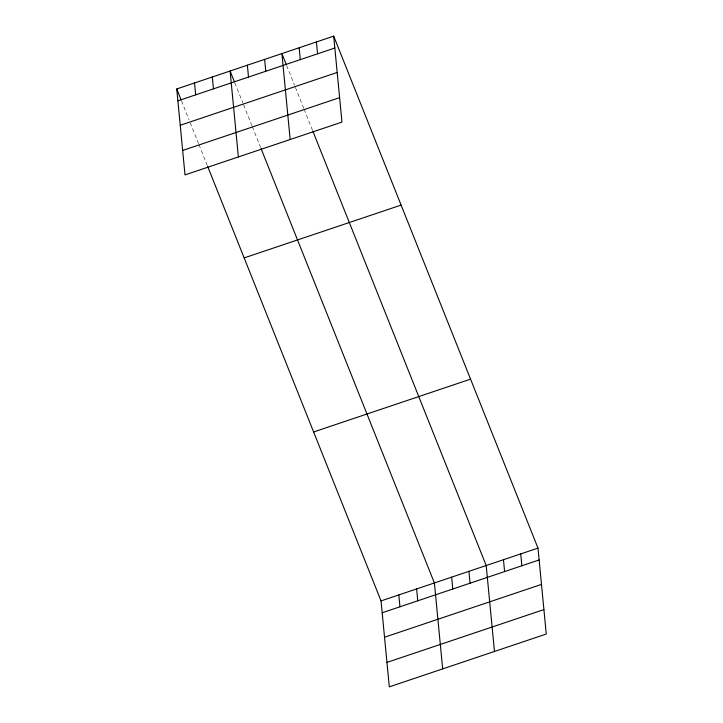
<?xml version="1.0" encoding="UTF-8"?>
<svg xmlns="http://www.w3.org/2000/svg" width="723" height="723" viewBox="0 0 723 723"><rect width="100%" height="100%" fill="white"/><g stroke="black" fill="none" stroke-linecap="round" stroke-linejoin="round"><path stroke-width="0.54" stroke-dasharray="3.62 2.71" d="M286.651 65.504L294.586 85.377M295.382 87.366L303.705 108.242M304.103 109.227L312.435 130.104M234.858 82.937L242.792 102.811M243.588 104.799L251.911 125.666M252.309 126.661L260.642 147.528M181.5 100.895L189.037 119.774M190.221 122.756L198.554 143.624M198.952 144.618L207.275 165.486"/><path stroke-width="1.08" d="M333.692 36.15L341.961 122.088L185.016 174.903L176.737 88.965L333.692 36.15L537.984 548.097L546.263 634.035L389.308 686.85L381.039 600.912L207.673 166.48M177.885 100.831L334.83 48.016M180.235 125.278L337.18 72.454M182.657 150.456L339.611 97.641M244.157 257.912L401.102 205.088M313.619 431.974L470.565 379.15M381.039 600.912L537.984 548.097M382.178 612.779L539.132 559.954M384.537 637.225L541.482 584.401M386.959 662.404L543.904 609.588M286.254 64.51L281.898 53.583L290.167 139.512M312.824 131.098L486.19 565.522L494.469 651.459M234.46 81.943L230.104 71.008L238.373 156.945M261.039 148.522L434.396 582.955L442.675 668.892M176.737 88.965L181.102 99.901M520.723 553.908L521.861 565.766M503.461 559.719L504.6 571.577M468.929 571.333L470.067 583.199M451.667 577.144L452.806 589.01M416.611 588.938L417.758 600.804M398.825 594.93L399.964 606.787M316.421 41.961L317.569 53.818M299.159 47.772L300.298 59.629M264.627 59.394L265.775 71.252M247.365 65.197L248.504 77.063M212.318 77L213.457 88.857M194.523 82.982L195.671 94.849"/></g></svg>
